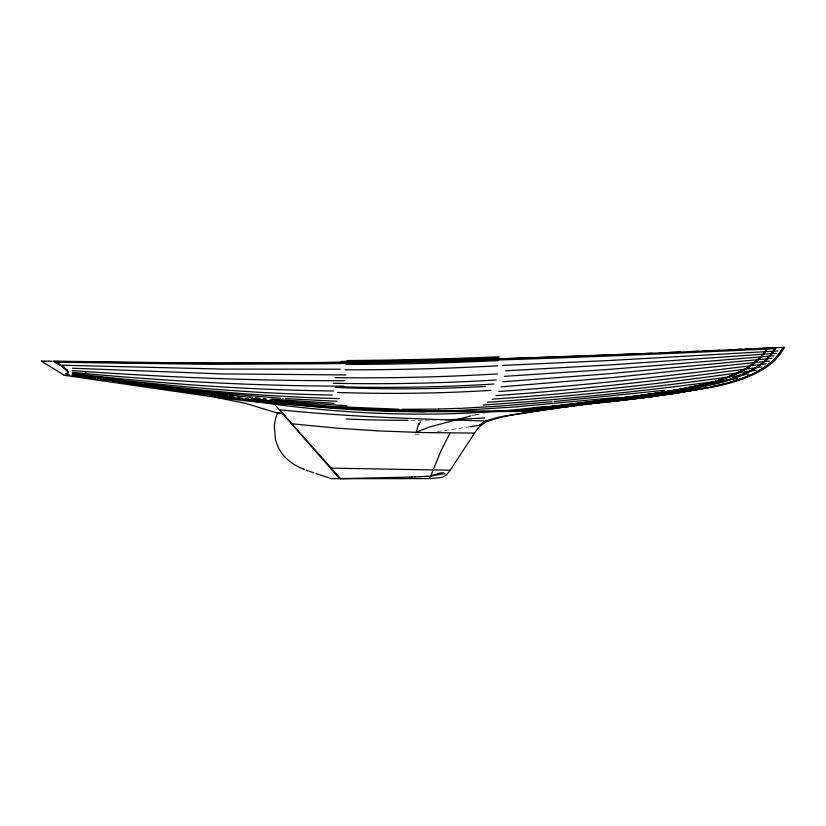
<?xml version="1.0" encoding="UTF-8"?>
<svg xmlns="http://www.w3.org/2000/svg" width="826" height="826" viewBox="0 0 826 826"><rect width="100%" height="100%" fill="white"/><g stroke="black" fill="none" stroke-linecap="round" stroke-linejoin="round"><path stroke-width="0.62" stroke-dasharray="4.13 3.1" d="M472.08 415.623L476.065 414.735M475.693 414.807L478.058 414.291M477.428 414.435L479.245 414.043M483.189 413.207L484.243 412.99M415.106 434.827L421.725 433.846M437.429 431.533L469.096 426.866M281.707 398.38L284.165 398.545M443.923 419.763A1053.542 839.381 0.6 0 1 409.025 420.31"/><path stroke-width="1.24" d="M416.314 432.38L418.648 423.304M432.752 470.861L440.661 451.574L450.036 432.979M432.452 471.656L430.79 475.838L439.639 473.122L442.963 472.73L444.419 473.556L430.676 476.137M277.495 413.227L277.391 413.485A36.499 36.499 0 0 0 275.905 417.543L274.882 421.859A40.484 40.484 0 0 0 274.346 426.423L275.357 438.637A43.045 43.045 0 0 0 276.008 441.156L276.844 443.686A41.889 41.889 0 0 0 277.856 446.205C282.42 457.48 292.869 464.904 303.844 469.209M429.53 478.12L430.573 476.137L426.98 476.323M783.11 347.405L782.325 348.727M773.487 350.957L775.831 347.756A67.04 67.04 0 0 1 771.949 353.662L762.088 363.698M744.412 369.656L745.847 368.83A78.398 78.398 0 0 0 752.517 364.493L753.426 363.801A54.96 54.96 0 0 0 766.435 349.904L767.56 347.994L784.7 347.323L780.064 354.447L775.005 360.208A56.137 56.137 0 0 1 771.763 363.151C755.253 376.563 733.581 382.799 712.9 387.033M766.383 349.883L767.56 347.994A57.541 57.541 0 0 1 758.196 359.94M450.139 470.211L474.754 432.834C477.738 427.806 482.198 423.655 487.608 421.374C511.645 412.917 537.592 411.647 562.568 407.352M449.994 470.417L449.014 471.873A22.767 22.767 0 0 1 448.466 472.596L446.474 474.733A12.4 12.4 0 0 1 444.615 476.055L443.738 476.519A16.468 16.468 0 0 1 440.847 477.562L430.098 478.595M773.291 351.246L771.412 353.858M771.267 354.044L770.668 354.798M770.524 354.984L770.214 355.356A50.51 50.51 0 0 1 766.559 359.32C753.684 371.401 736.647 377.637 719.921 382.262M766.786 359.558L767.736 358.598M479.452 425.214L482.983 422.52M758.113 359.857L754.954 362.614M764.814 361.406L765.816 360.497M771.081 362.325C759.961 371.865 746.177 377.534 732.311 381.767A212.602 212.509 -16.2 0 1 721.026 384.844L710.505 387.136M67.515 373.032L65.316 373.92M715.347 381.354L728.79 376.873A114.793 114.793 0 0 0 746.497 368.51L759.001 359L748.098 367.322M483.034 422.489C499.42 414.559 518.552 415.168 535.929 411.018M728.924 382.675A147.596 147.596 0 0 0 753.095 373.91L755.645 372.547A94.123 94.123 0 0 0 762.109 368.902L764.112 367.611A65.657 65.657 0 0 0 771.463 362.036A66.854 66.854 0 0 1 763.1 368.241A92.45 92.45 0 0 1 755.645 372.536M740.333 371.814L732.621 375.345M742.822 374.942L736.709 377.472A173.284 173.284 0 0 1 719.776 382.954L694.49 388.623L656.804 394.89L526.606 411.472L424.141 411.72L384.245 410.574L333.384 407.879L248.729 401.209L214.636 397.12L64.273 375.283M734.696 374.033L740.912 371.266A87.422 87.422 0 0 0 744.515 369.408M730.463 375.654L732.29 374.983A95.042 95.042 0 0 0 748.129 367.384M721.738 379.382L704.65 384.183L679.127 389.387M717.67 380.672L724.929 378.287A145.748 145.748 0 0 0 733.426 375.004L736.709 373.548A110.044 110.044 0 0 0 743.328 370.255L749.151 366.661A69.384 69.384 0 0 0 752.507 364.369L763.028 354.571A47.691 47.681 -61.7 0 0 766.476 349.904M715.791 381.23L711.145 382.531M714.325 381.653L707.428 383.491M728.945 382.758L707.737 387.673L678.91 392.649M710.928 382.593L705.755 383.904M719.818 382.293L680.552 390.264M706.994 383.605L696.814 385.938M705.136 384.059L691.692 387.002M470.965 415.87L430.036 426.897A186.439 186.335 48.8 0 0 426.133 428.271L417.564 431.678A108.505 108.216 -46 0 0 415.437 432.628M704.63 385.835L725.465 380.703A169.836 169.815 -34.6 0 0 731.444 378.804L750.111 370.895A90.581 90.571 0 0 0 755.811 367.632L757.081 366.816A68.073 68.073 0 0 0 762.522 362.903A52.43 52.43 0 0 0 770.224 355.366L775.593 347.612L773.084 347.736M694.903 386.341L686.747 387.972M703.804 386.01L692.043 388.261M691.217 387.095L690.278 387.28M711.506 387.311L673.851 393.424M689.803 387.373L688.409 387.652M708.285 387.58L700.159 389.098M687.769 387.776L682.637 388.736M684.186 388.447L673.603 390.357M681.078 389.025L677.743 389.635M688.295 388.932L690.164 388.602M699.446 389.222L684.073 391.813M677.619 389.645L662.235 392.236M687.759 389.025L684.558 389.583M674.801 390.14L675.854 389.955M672.044 390.626L673.748 390.326M671.631 390.688L668.946 391.152M670.495 390.894L672.684 390.502M682.441 389.944L684.021 389.676M668.75 391.173L665.839 391.669M667.398 391.41L669.514 391.039M679.168 390.491L680.861 390.213M666.468 391.545L667.232 391.421M677.785 390.729L661.471 393.29M679.292 390.481L670.144 391.958M665.704 391.669L661.182 392.422M664.135 391.927L641.596 395.355M680.717 392.35L683.257 391.947M529.858 411.441L534.742 411.203M660.356 392.556L657.031 393.083M661.709 392.319L658.508 392.815M679.87 392.484L650.01 396.831M535.713 411.038L537.127 410.832M668.564 392.205L669.359 392.082M537.963 410.687L543.766 409.82M536.838 410.863L539.409 410.481M656.195 393.207L653.665 393.599M657.93 392.908L654.987 393.362M666.2 392.577L667.78 392.329M664.383 392.856L665.405 392.691M672.973 393.558L670.34 393.961M678.414 393L650.857 396.707M520.421 410.605L530.457 409.975M540.235 410.346L558.139 407.807M654.398 393.455L651.033 393.95M663.01 393.062L664.156 392.887M748.552 374.137C661.853 386.63 574.7 396.335 487.299 402.293M529.993 410.047L535.289 409.273M652.808 393.723L645.354 394.818M662.039 393.207L654.853 394.26M669.463 394.095L667.656 394.363M756.151 370.275C668.564 382.872 580.564 393.062 492.265 399.165M531.727 409.789L533.224 409.572M659.53 393.579L658.229 393.775M660.18 393.486L660.831 393.382M469.953 426.743L479.297 425.359M650.63 394.012L647.656 394.446M544.861 409.655L549.259 409.025M666.758 394.498L661.306 395.282M534.432 409.397L546.657 407.683M657.579 393.868L641.771 396.057M737.69 378.545C653.201 390.006 568.36 399.33 483.282 404.967M761.717 366.868C673.448 378.958 584.88 389.397 495.982 395.602M537.416 408.963L538.48 408.808M646.169 394.663L640.212 395.489M653.036 394.518L653.944 394.394M660.377 395.417L658.518 395.675M539.543 408.663L542.744 408.22M644.817 394.849L636.96 395.995M551.479 408.715L555.919 408.096M651.208 394.776L652.117 394.652M649.37 395.035L650.299 394.9M655.72 396.057L657.579 395.809M543.859 408.065L544.984 407.91M640.945 395.386L633.057 396.511M647.491 395.293L648.431 395.158M653.831 396.315L654.791 396.191M546.11 407.755L548.784 407.394M636.33 396.015L638.663 395.706M645.622 395.54L646.552 395.417M517.644 410.501L516.787 410.615L536.177 408.147M549.476 407.301L551.727 407.011M548.35 407.455L559.615 405.989M635.163 396.17L631.653 396.635M637.063 395.912L518.604 410.615M642.804 395.922L614.141 399.443M643.743 395.799L644.683 395.664M557.55 407.879L566.667 406.815M765.939 363.812C677.124 375.066 588.112 385.236 498.79 391.514M519.358 410.274L522.775 409.83M552.852 406.857L553.978 406.712M640.739 396.191L639.706 396.325M560.358 407.507L563.59 407.218M652.86 396.656L644.869 397.482M555.165 406.557L557.292 406.289M629.309 396.934L630.475 396.779M633.191 396.428L617.683 398.38M639.19 396.387L637.786 396.573M562.578 407.218L564.798 406.929M649.05 396.955L631.167 399.154M650.816 396.924L641.843 397.864M523.632 409.717L525.522 409.479M636.02 396.8L636.908 396.686M563.569 407.084L568.722 406.557M527.411 409.242L529.301 409.004M623.795 397.626L627.471 397.161M560.307 405.907L562.95 405.576M559.429 406.02L560.74 405.855M633.181 397.151L635.132 396.903M566.605 406.702L569.61 406.32M566.966 406.65L571.788 406.175M531.19 408.767L533.08 408.529M620.12 398.08L621.957 397.853M565.593 405.246L568.309 404.905M562.909 405.576L566.14 405.174M571.282 406.113L577.766 405.318M569.124 406.382L573.843 405.917M644.662 397.709L636.929 398.462M534.969 408.292L540.049 407.672M613.801 398.855L618.282 398.308M569.382 404.771L574.72 404.12M627.316 397.874L628.297 397.76M567.689 404.988L570.095 404.688M629.267 397.636L631.229 397.399M572.614 405.948L578.974 405.298M641.585 398.08L634.915 398.886M543.931 407.197L547.814 406.733M539.667 407.714L544.892 407.084M602.154 400.259L610.672 399.237M609.918 399.33L614.616 398.762M579.005 403.604L585.5 402.83M623.351 398.349L624.342 398.235M573.709 404.244L579.202 403.584M578.634 405.215L590.662 403.79M575.619 405.576L581.019 405.05M635.999 398.576L632.262 399.02M769.274 361.003L614.017 377.461L501.01 386.867M552.501 406.175L574.989 403.511M546.564 406.888L555.578 405.814M572.201 403.842L604.126 400.021M591.87 402.066L600.678 401.023M618.189 398.968L619.386 398.824M585.107 402.871L592.232 402.025M579.924 405.05L583.073 404.802M664.538 390.316L554.225 401.519M600.182 401.085L614.214 399.433M584.643 404.492L591.282 403.842M631.332 399.134L625.106 399.856M633.377 399.061L627.171 399.619M585.128 404.554L586.15 404.441M594.369 403.48L604.198 402.231M590.363 403.821L595.174 403.264M630.3 399.423L623.031 400.094M602.773 402.386L611.044 401.446M616.805 400.806L620.956 400.331M623.176 400.073L601.555 402.665M626.191 399.898L608.741 401.849M595.391 403.367L599.686 402.747M618.509 397.327L513.504 407.073L446.897 411.214M771.98 358.339L607.502 373.879L502.817 381.757M544.695 406.475C446.711 418.947 347.478 415.602 249.968 400.765M774.22 355.8L609.33 369.398L504.294 376.357M552.016 401.725L498.811 406.165L458.812 408.467M776.13 353.342L610.858 364.885L505.533 370.822M777.803 350.967L609.825 360.487L502.611 365.412M427.3 476.313L420.754 476.633M741.49 349.222L728.491 349.976M751.185 348.768L734.118 349.718M745.372 349.191L774.592 347.663M753.808 348.799L767.85 348.138M774.633 348.696C625.581 355.727 476.468 362.036 327.251 363.719L210.723 364.328L55.61 362.232M421.095 476.612L414.848 476.901M702.296 351.009L719.725 350.224M717.226 350.482L730.669 349.718M669.566 352.434L689.018 351.721M686.85 351.68L698.373 351.174M694.666 351.484L711.589 350.73M411.906 477.036L415.189 476.891M663.577 352.805L491.067 359.186L344.411 362.469L217.961 363.316L53.628 361.148L57.428 363.254M660.077 352.836L680.552 352.093M412.226 477.015L340.508 478.667M652.261 353.28C453.102 361.788 251.92 365.453 53.762 361.437M438.812 409.097L402.159 409.273M534.185 411.379L534.959 411.369M530.364 411.441L527.298 411.472M340.26 369.222L223.165 369.088L62.27 365.226M527.711 411.462L526.534 411.472L526.461 410.574M345.857 374.942L221.74 373.91L72.399 368.22M424.657 411.689C344.927 412.329 265.652 402.055 186.738 391.834M429.819 478.595L339.61 478.677L282.719 413.723L283.256 413.774M519.451 410.605C419.866 412.288 320.054 408.942 221.141 396.945M344.958 380.683C254.016 380.931 163.094 377.183 72.399 370.626M474.465 433.082L424.13 432.576L379.939 430.996L337.493 428.198L291.805 423.8L295.687 428.188M339.011 478.677L331.918 478.677M343.884 386.155C253.241 385.949 162.629 381.075 72.399 372.381M333.88 390.966C249.782 390.089 165.799 384.059 82.249 374.622M41.31 361.086L44.666 361.138M44.862 361.148L48.579 361.199M48.858 361.21L50.933 361.241M51.243 361.241L52.193 361.261M398.824 409.231L332.186 406.475L252.364 399.34M331.257 468.135L449.798 470.211M332.382 395.045C248.265 393.62 164.415 385.752 80.989 375.283M339.352 398.597C274.17 397.017 209.133 391.596 144.436 383.708M336.998 401.281L285.383 398.638M347.034 405.793L269.255 400.197M333.89 403.325L270.814 399.134M280.479 398.297L208.338 391.947L119.615 381.22M259.932 398.173L255.089 397.729M263.556 398.504L265.972 398.721M252.673 397.502L240.593 396.335M277.815 413.258L282.554 413.702M279.333 409.737C348.748 417.016 418.596 418.906 488.269 421.074M266.974 399.98L251.021 398.38M239.385 396.212L140.699 384.472M237.372 396.914L239.643 397.161M245.745 398.607L249.06 398.968M72.399 373.517L81.02 374.488M229.421 396.015L232.818 396.408M239.127 397.853L242.431 398.225M232.519 397.089L234.718 397.337M227.15 395.768L140.1 384.679M228.11 396.563L223.712 396.036M221.513 395.778L133.657 384.152M73.628 374.374L78.532 374.983M140.761 383.274L123.642 381.178M117.529 380.425L122.424 381.034M115.093 380.115L104.097 378.731M97.995 377.957L101.66 378.422M90.684 377.028L95.558 377.647M72.399 374.694L76.054 375.159M78.491 375.469L80.927 375.789M84.582 376.253L88.248 376.718M117.189 380.9L106.286 379.475M76.033 375.489L78.449 375.809M139.501 384.307L122.713 382.066M101.67 379.495L105.067 379.95M116.714 381.251L121.505 381.901M73.597 375.396L77.19 375.882M80.783 376.367L89.156 377.513M97.54 378.649L101.133 379.144M103.529 379.464L131.066 383.46M132.201 383.615L136.713 384.224M91.552 377.833L95.145 378.329M218.725 396.625L214.605 396.026M174.462 390.295L177.693 390.75M179.851 391.049L189.608 392.422M173.377 390.14L168.008 389.387M191.797 392.722L195.091 393.186M166.935 389.232L162.639 388.623M197.837 393.579L200.047 393.899M161.555 388.468L157.25 387.859M156.176 387.704L151.292 387.002M175.762 390.264L181.245 391.059M203.939 394.456L206.17 394.776M146.347 386.289L149.64 386.764M144.044 385.949L139.429 385.277M134.814 384.606L137.126 384.947M66.462 374.581L69.714 375.056M72.027 375.396L75.713 375.933M77.737 376.233L80.432 376.625M122.826 382.851L125.366 383.223M127.906 383.594L132.511 384.276M209.536 395.272L212.912 395.778M83.158 377.028L86.565 377.534M89.301 377.926L92.037 378.329M94.773 378.731L98.18 379.237M100.865 379.63L103.56 380.022M106.244 380.425L107.597 380.621M112.666 381.364L115.206 381.736M117.746 382.108L120.286 382.479M214.636 397.12L245.673 403.367L275.946 412.67L282.895 413.33L284.877 415.736M315.976 473.535L331.67 478.677M313.725 472.813L309.564 471.388M308.366 470.965L306.952 470.438M306.601 470.304L306.012 470.077M304.526 469.488L304.071 469.302M54.877 362.077L55.703 362.562M444.46 473.577L445.09 473.959M55.848 362.645L57.903 363.884M58.047 363.967L60.071 365.247M41.507 361.21L64.201 375.241M60.215 365.34L62.198 366.682M63.612 367.085L67.402 370.306M62.353 366.785L63.375 367.539M311.536 445.957L302.213 435.519M311.66 446.092L316.482 451.492M316.606 451.636L321.417 457.036M340.56 478.667L338.402 476.241M302.295 435.601L295.512 428.002M321.551 457.191L335.903 473.412M338.226 476.044L336.079 473.608M291.733 423.717L287.231 418.524M273.891 403.532L282.451 413.289M287.097 418.369L285.022 415.901M409.655 478.006L409.593 477.211M67.753 373.558A11.399 3.934 46.1 0 1 67.691 373.662M67.866 373.073A8.188 2.881 42.4 0 1 67.815 373.331M67.763 372.32A5.751 2.075 39.1 0 1 67.866 372.805M67.526 371.638A5.059 1.931 35.9 0 1 67.784 372.196M66.328 370.224A6.34 2.53 34.4 0 1 67.309 371.421M63.168 367.704A14.806 6.432 32.7 0 1 65.812 369.872M419.288 424.533A12.865 1.59 -72.3 0 1 420.238 421.849M85.925 372.392A30.149 1.167 2.5 0 1 85.254 372.35M67.546 371.803A12.194 4.244 53.6 0 1 67.36 372.846M67.195 370.275A4.584 1.714 36.5 0 1 68.011 371.865M57.552 362.965A41.858 18.998 30.6 0 1 63.881 366.816M732.621 375.345A151.137 151.137 0 0 1 721.738 379.371M755.005 362.686A83.127 83.127 0 0 1 740.303 371.741M446.856 410.501A781.861 698.961 1.1 0 1 424.647 410.976M458.802 408.343A868.766 736.988 0.9 0 1 438.812 408.973M484.573 417.956A1053.542 839.381 0.6 0 1 445.08 419.732M407.858 420.31A1053.542 839.381 0.6 0 1 346.177 418.968M485.368 386.413A1058.096 753.312 0.5 0 1 335.139 387.373M490.964 390.368A1059.758 695.822 0.2 0 1 337.638 392.453M493.927 384.018A1055.008 620.243 0 0 1 340.178 386.847M496.312 379.97A1047.874 545.15 -0.2 0 1 333.394 383.264M497.644 373.899A1042.175 472.771 -0.4 0 1 335.026 377.668M497.83 365.804A1045.448 405.824 -0.5 0 1 344.979 369.8M498.388 360.539A1069.959 347.188 -0.6 0 1 346.084 364.462M499.276 356.791A1120.923 292.714 -0.8 0 1 347.013 360.539M498.563 357.823A1200.653 238.951 -0.9 0 1 341.283 361.416M782.315 348.727A56.292 56.292 0 0 1 771.525 362.098M734.727 374.106A150.652 150.652 0 0 1 729.564 376.006M783.244 347.436A55.228 55.218 -42.2 0 1 771.102 362.356M762.171 363.812A90.447 90.447 0 0 1 742.76 374.787M754.417 373.311A148.03 148.03 0 0 1 727.252 383.099"/></g></svg>
